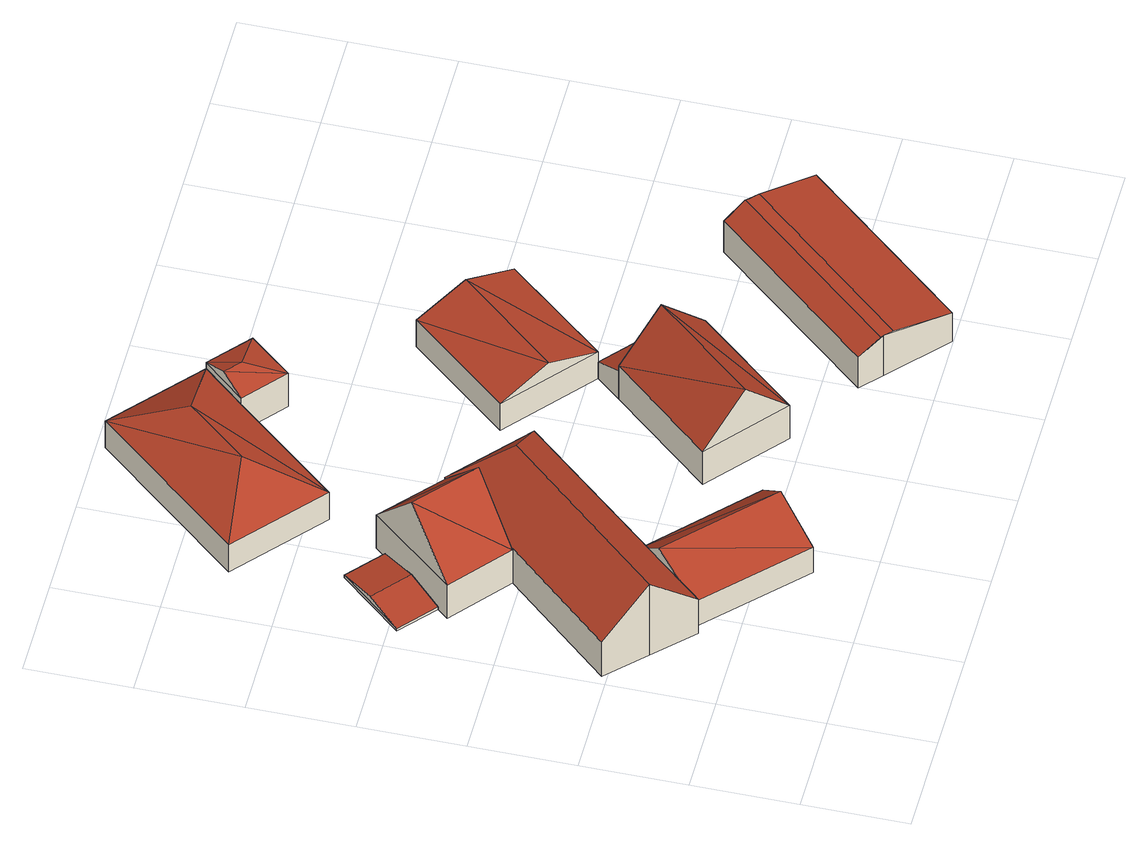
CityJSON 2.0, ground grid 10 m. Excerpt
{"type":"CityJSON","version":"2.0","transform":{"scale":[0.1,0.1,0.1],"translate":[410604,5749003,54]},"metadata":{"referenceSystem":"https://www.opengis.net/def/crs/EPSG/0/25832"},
"CityObjects":{
"building1":{"type":"Building","attributes":{"Gemeindeschluessel":"05570040","Geometrietyp2DReferenz":"3000","function":"51009_1610","roofType":"3100","measuredHeight":1.03},"geometry":[{"type":"Solid","lod":"2","boundaries":[[[[0,1,2,3]],[[4,5,1,0]],[[6,7,5,4]],[[3,2,7,6]],[[0,8,4]],[[6,9,3]],[[3,9,8,0]],[[4,8,9,6]],[[1,5,7,2]]]],"semantics":{"surfaces":[{"type":"WallSurface"},{"type":"RoofSurface"},{"type":"GroundSurface"}],"values":[[0,0,0,0,0,0,1,1,2]]}}]},
"building2":{"type":"Building","attributes":{"Gemeindeschluessel":"05570040","Geometrietyp2DReferenz":"3000","function":"31001_2700","roofType":"3100","measuredHeight":5.67},"geometry":[{"type":"Solid","lod":"2","boundaries":[[[[10,11,12,13]],[[14,15,11,10]],[[16,17,15,14]],[[13,12,17,16]],[[10,18,14]],[[16,19,13]],[[18,10,13]],[[13,19,18]],[[14,18,19]],[[19,16,14]],[[11,15,17,12]]]],"semantics":{"surfaces":[{"type":"WallSurface"},{"type":"RoofSurface"},{"type":"GroundSurface"}],"values":[[0,0,0,0,0,0,1,1,1,1,2]]}}]},
"building3":{"type":"Building","attributes":{"Gemeindeschluessel":"05570040","Geometrietyp2DReferenz":"3000","function":"31001_1100"},"children":["building3-1","building3-2"]},
"building3-1":{"type":"BuildingPart","attributes":{"roofType":"5000","measuredHeight":8.95},"parents":["building3"],"geometry":[{"type":"Solid","lod":"2","boundaries":[[[[20,21,22,23]],[[24,25,21,20]],[[26,27,28,25,24]],[[29,30,31,32,33]],[[34,35,30,29]],[[36,37,35,34]],[[23,22,37,36]],[[33,38,29]],[[39,40,26,24,20,38,33]],[[23,36,34,29,38,20]],[[21,25,28,31,30,35,37,22]],[[39,33,32]],[[26,40,27]],[[31,28,27,32]],[[27,40,39,32]]]],"semantics":{"surfaces":[{"type":"WallSurface"},{"type":"RoofSurface"},{"type":"GroundSurface"},{"type":"ClosureSurface"}],"values":[[0,0,0,0,0,0,0,1,1,1,2,0,0,3,3]]}}]},
"building3-2":{"type":"BuildingPart","attributes":{"roofType":"3100","measuredHeight":10.23},"parents":["building3"],"geometry":[{"type":"Solid","lod":"2","boundaries":[[[[41,42,28,27]],[[43,44,42,41]],[[32,31,44,43]],[[41,45,43]],[[27,40,46,45]],[[45,41,27]],[[46,39,32,43]],[[43,45,46]],[[42,44,31,28]],[[31,32,27,28]],[[40,39,46]],[[40,27,32,39]]]],"semantics":{"surfaces":[{"type":"WallSurface"},{"type":"RoofSurface"},{"type":"GroundSurface"},{"type":"ClosureSurface"}],"values":[[0,0,0,0,1,1,1,1,2,3,0,3]]}}]},
"building4":{"type":"Building","attributes":{"Gemeindeschluessel":"05570040","Geometrietyp2DReferenz":"3000","function":"31001_1000"},"address":[{"country":"Germany","locality":"Sendenhorst","thoroughfareNumber":"19","thoroughfareName":"Rummler"}],"children":["building4-1","building4-2"]},
"building4-1":{"type":"BuildingPart","attributes":{"roofType":"3200","measuredHeight":6.59},"parents":["building4"],"geometry":[{"type":"Solid","lod":"2","boundaries":[[[[47,48,49,50]],[[51,52,48,47]],[[50,49,53,54]],[[47,55,51]],[[54,56,50]],[[56,55,47]],[[47,50,56]],[[54,57,51,55]],[[55,56,54]],[[48,52,58,53,49]],[[58,57,54,53]],[[52,51,57,58]]]],"semantics":{"surfaces":[{"type":"WallSurface"},{"type":"RoofSurface"},{"type":"GroundSurface"},{"type":"ClosureSurface"}],"values":[[0,0,0,1,1,1,1,1,1,2,0,3]]}}]},
"building4-2":{"type":"BuildingPart","attributes":{"roofType":"5000","measuredHeight":5.25},"parents":["building4"],"geometry":[{"type":"Solid","lod":"2","boundaries":[[[[59,60,52,51,61]],[[62,63,60,59]],[[64,57,58,63,62]],[[59,65,62]],[[64,66,61]],[[65,59,61]],[[61,66,65]],[[62,65,66]],[[66,64,62]],[[60,63,58,52]],[[57,64,61,51]],[[58,57,51,52]]]],"semantics":{"surfaces":[{"type":"WallSurface"},{"type":"RoofSurface"},{"type":"GroundSurface"},{"type":"ClosureSurface"}],"values":[[0,0,0,1,0,1,1,1,1,2,0,3]]}}]},
"building5":{"type":"Building","attributes":{"Gemeindeschluessel":"05570040","Geometrietyp2DReferenz":"3000","function":"31001_2700","roofType":"3100","measuredHeight":9.14},"geometry":[{"type":"Solid","lod":"2","boundaries":[[[[67,68,69,70]],[[71,72,68,67]],[[73,74,72,71]],[[70,69,74,73]],[[67,75,71]],[[73,76,70]],[[67,70,76]],[[76,75,67]],[[75,76,73]],[[73,71,75]],[[68,72,74,69]]]],"semantics":{"surfaces":[{"type":"WallSurface"},{"type":"RoofSurface"},{"type":"GroundSurface"}],"values":[[0,0,0,0,0,0,1,1,1,1,2]]}}]},
"building6":{"type":"Building","attributes":{"Gemeindeschluessel":"05570040","Geometrietyp2DReferenz":"3000","function":"31001_2700","roofType":"2100","measuredHeight":3.54},"geometry":[{"type":"Solid","lod":"2","boundaries":[[[[77,78,74,79]],[[80,81,78,77]],[[82,69,81,80]],[[79,74,69,82]],[[80,77,79,82]],[[78,81,69,74]]]],"semantics":{"surfaces":[{"type":"WallSurface"},{"type":"RoofSurface"},{"type":"GroundSurface"}],"values":[[0,0,0,0,1,2]]}}]},
"building7":{"type":"Building","attributes":{"Gemeindeschluessel":"05570040","Geometrietyp2DReferenz":"3000","function":"31001_2700","roofType":"3100","measuredHeight":5.29},"geometry":[{"type":"Solid","lod":"2","boundaries":[[[[83,84,85,86]],[[87,88,84,83]],[[89,78,88,87]],[[86,85,78,89]],[[83,90,87]],[[89,91,86]],[[91,90,83]],[[83,86,91]],[[89,87,90]],[[90,91,89]],[[84,88,78,85]]]],"semantics":{"surfaces":[{"type":"WallSurface"},{"type":"RoofSurface"},{"type":"GroundSurface"}],"values":[[0,0,0,0,0,0,1,1,1,1,2]]}}]},
"building8":{"type":"Building","attributes":{"Gemeindeschluessel":"05570040","Geometrietyp2DReferenz":"3000","function":"31001_2700","roofType":"5000","measuredHeight":5.11},"geometry":[{"type":"Solid","lod":"2","boundaries":[[[[92,93,94,95]],[[96,97,93,92]],[[98,99,97,96]],[[100,101,99,98]],[[102,103,101,100]],[[95,94,103,102]],[[98,104,105,100]],[[106,92,95,107]],[[104,96,106,107,102,105]],[[102,107,95]],[[92,106,96]],[[100,105,102]],[[96,104,98]],[[93,97,99,101,103,94]]]],"semantics":{"surfaces":[{"type":"WallSurface"},{"type":"RoofSurface"},{"type":"GroundSurface"}],"values":[[0,0,0,0,0,0,1,1,1,0,0,0,0,2]]}}]}
},
"vertices":[
[105,423,6],[105,423,3],[71,452,3],[71,452,6],[53,363,6],[53,363,3],[19,392,6],[19,392,3],[79,393,13],[45,422,13],
[230,113,35],[230,113,3],[137,201,3],[137,201,35],[173,54,35],[173,54,3],[84,140,35],[84,140,3],[210,92,59],[118,180,59],
[44,170,92],[44,170,2],[79,135,2],[79,135,45],[9,205,45],[9,205,2],[100,307,46],[100,307,44],[100,307,2],[242,322,46],[242,322,2],[169,385,2],[169,385,44],[169,385,46],[137,201,45],[137,201,2],[84,140,45],[84,140,2],[179,323,92],[168,384,46],[100,308,46],
[45,353,44],[45,353,2],[113,433,44],[113,433,2],[79,393,105],[134,346,105],
[175,692,36],[175,692,2],[55,552,2],[55,552,36],[257,621,36],[257,621,2],[137,481,2],[137,481,36],[181,616,68],[132,559,68],[222,581,36],[222,581,2],
[295,588,44],[295,588,2],[257,621,44],[261,548,44],[261,548,2],[222,581,44],[255,588,55],[240,601,55],
[327,112,43],[327,112,1],[409,208,1],[409,208,43],[255,173,43],[255,173,1],[338,269,43],[338,269,1],[291,143,93],[373,239,93],
[358,292,22],[358,292,1],[338,269,37],[429,231,23],[429,231,1],[409,208,37],
[358,456,35],[358,456,1],[277,361,1],[277,361,35],[438,387,35],[438,387,1],[358,292,35],[398,421,54],[317,327,54],
[532,221,40],[532,221,1],[400,68,1],[400,68,40],[553,203,52],[553,203,1],[608,156,37],[608,156,1],[474,1,37],[474,1,1],[420,50,52],[420,50,1],[561,196,51],[428,43,51],[550,206,52],[417,52,52]
]}
